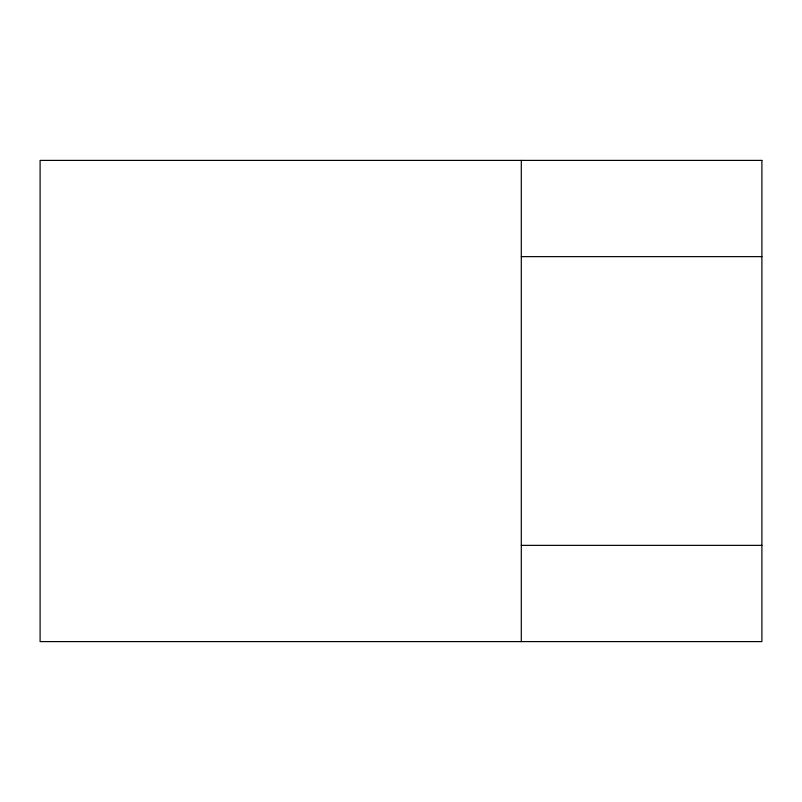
<?xml version="1.0" encoding="UTF-8"?>
<svg xmlns="http://www.w3.org/2000/svg" width="802" height="802" viewBox="0 0 802 802"><rect width="100%" height="100%" fill="white"/><g stroke="black" fill="none" stroke-linecap="round" stroke-linejoin="round"><path stroke-width="1.2" d="M521.3 256.64L761.9 256.64M521.3 545.36L761.9 545.36M521.3 160.4L521.3 641.6M761.9 160.4L40.1 160.4L40.1 641.6L761.9 641.6L761.9 160.4"/></g></svg>
